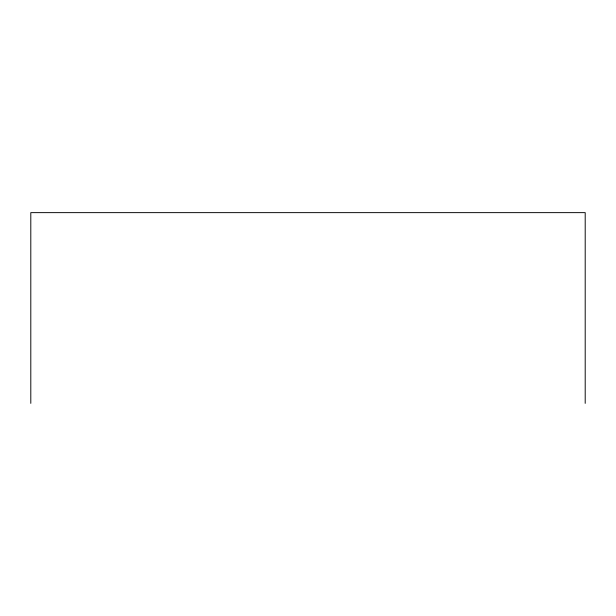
<?xml version="1.0" encoding="UTF-8"?>
<svg xmlns="http://www.w3.org/2000/svg" width="616" height="616" viewBox="0 0 616 616"><rect width="100%" height="100%" fill="white"/><g stroke="black" fill="none" stroke-linecap="round" stroke-linejoin="round"><path stroke-width="0.92" d="M585.2 403.365L585.2 212.635L30.8 212.635L30.8 403.365"/></g></svg>
